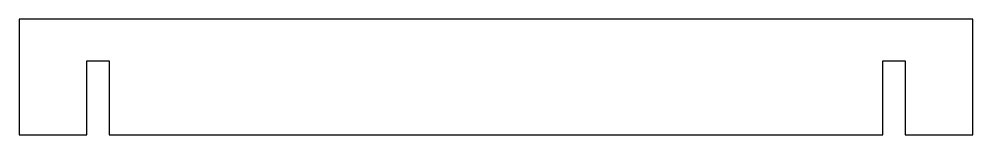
# Model space of a CAD drawing. Header units: millimetres. Extents: x -418 to -122, y 42 to 78.
import ezdxf

# ---------------------------------------------------------------- set-up
doc = ezdxf.new("R2010")
doc.units = ezdxf.units.MM
doc.layers.get('0').update_dxf_attribs({"linetype": 'CONTINUOUS'})

msp = doc.modelspace()

# ---------------------------------------------------------------- linework, layer by layer
msp.add_lwpolyline([(-122, 41.63), (-122, 77.63), (-418, 77.63), (-418, 41.63), (-397, 41.63), (-397, 64.63), (-390, 64.63), (-390, 41.63), (-150, 41.63), (-150, 64.63), (-143, 64.63), (-143, 41.63)], close=True)

doc.saveas('drawing.dxf')
